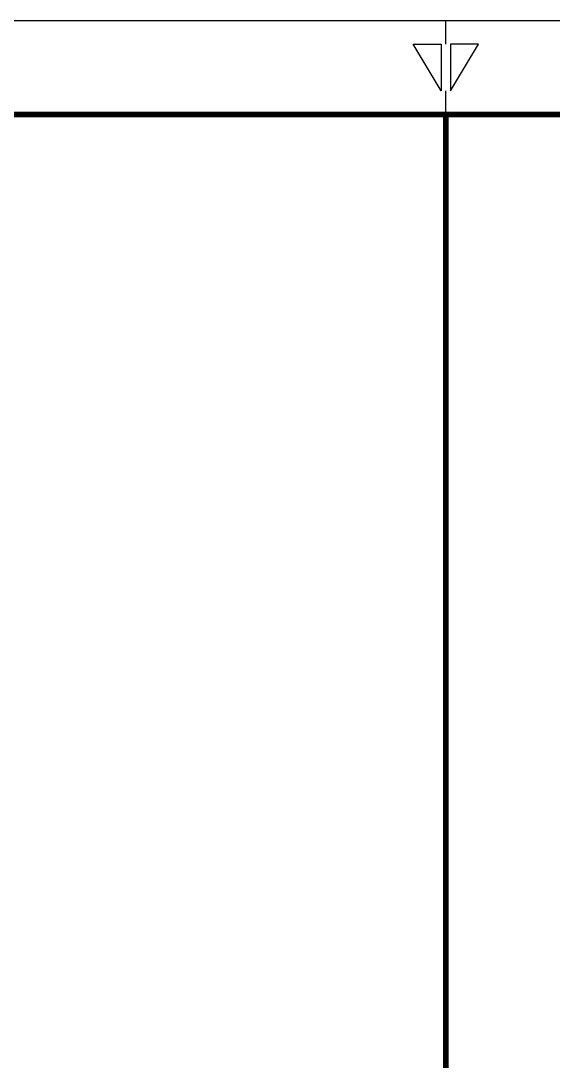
# Model space of a CAD drawing. Header units: millimetres. Extents: x -16232 to 52632, y -3739 to 20678.
# Drawn here: x 18316 to 20024, y 14484 to 17820 of the extents above; entities that cross this region are included whole.
import ezdxf

# ---------------------------------------------------------------- set-up
doc = ezdxf.new("R2010")
doc.units = ezdxf.units.MM
doc.header["$LTSCALE"] = 300
doc.header["$MEASUREMENT"] = 0
doc.layers.add('EM-PJ-TEXTO', color=7, linetype='Continuous')

# ---------------------------------------------------------------- blocks, each defined once
blk = doc.blocks.new('FORMATO_A1')
for p, q in [((841, 594), (0, 594)), ((656, 591.5), (656, 594)), ((656, 584), (656, 586.5))]:
    blk.add_line(p, q)
for points in [[(655.5, 586.5), (652.5, 591.5), (655.5, 591.5)], [(656.5, 586.5), (659.5, 591.5), (656.5, 591.5)]]:
    blk.add_lwpolyline(points, close=True)
at = {"const_width": 0.6}
blk.add_lwpolyline([(831, 584), (25, 584), (25, 10), (831, 10)], close=True, dxfattribs=at)

msp = doc.modelspace()

# ---------------------------------------------------------------- linework, layer by layer
at = {"layer": 'EM-PJ-TEXTO', "flags": 128}
for points, const_width in [([(19680, 300), (19679.998, 17520)], 18), ([(19679.998, 17520.042), (24930, 17520)], 10.5)]:
    msp.add_lwpolyline(points, dxfattribs=dict(at, const_width=const_width))

# ---------------------------------------------------------------- block references
at = {"xscale": 30, "yscale": 30, "zscale": 30}
msp.add_blockref('FORMATO_A1', (0, 0), dxfattribs=at)

doc.saveas('drawing.dxf')
